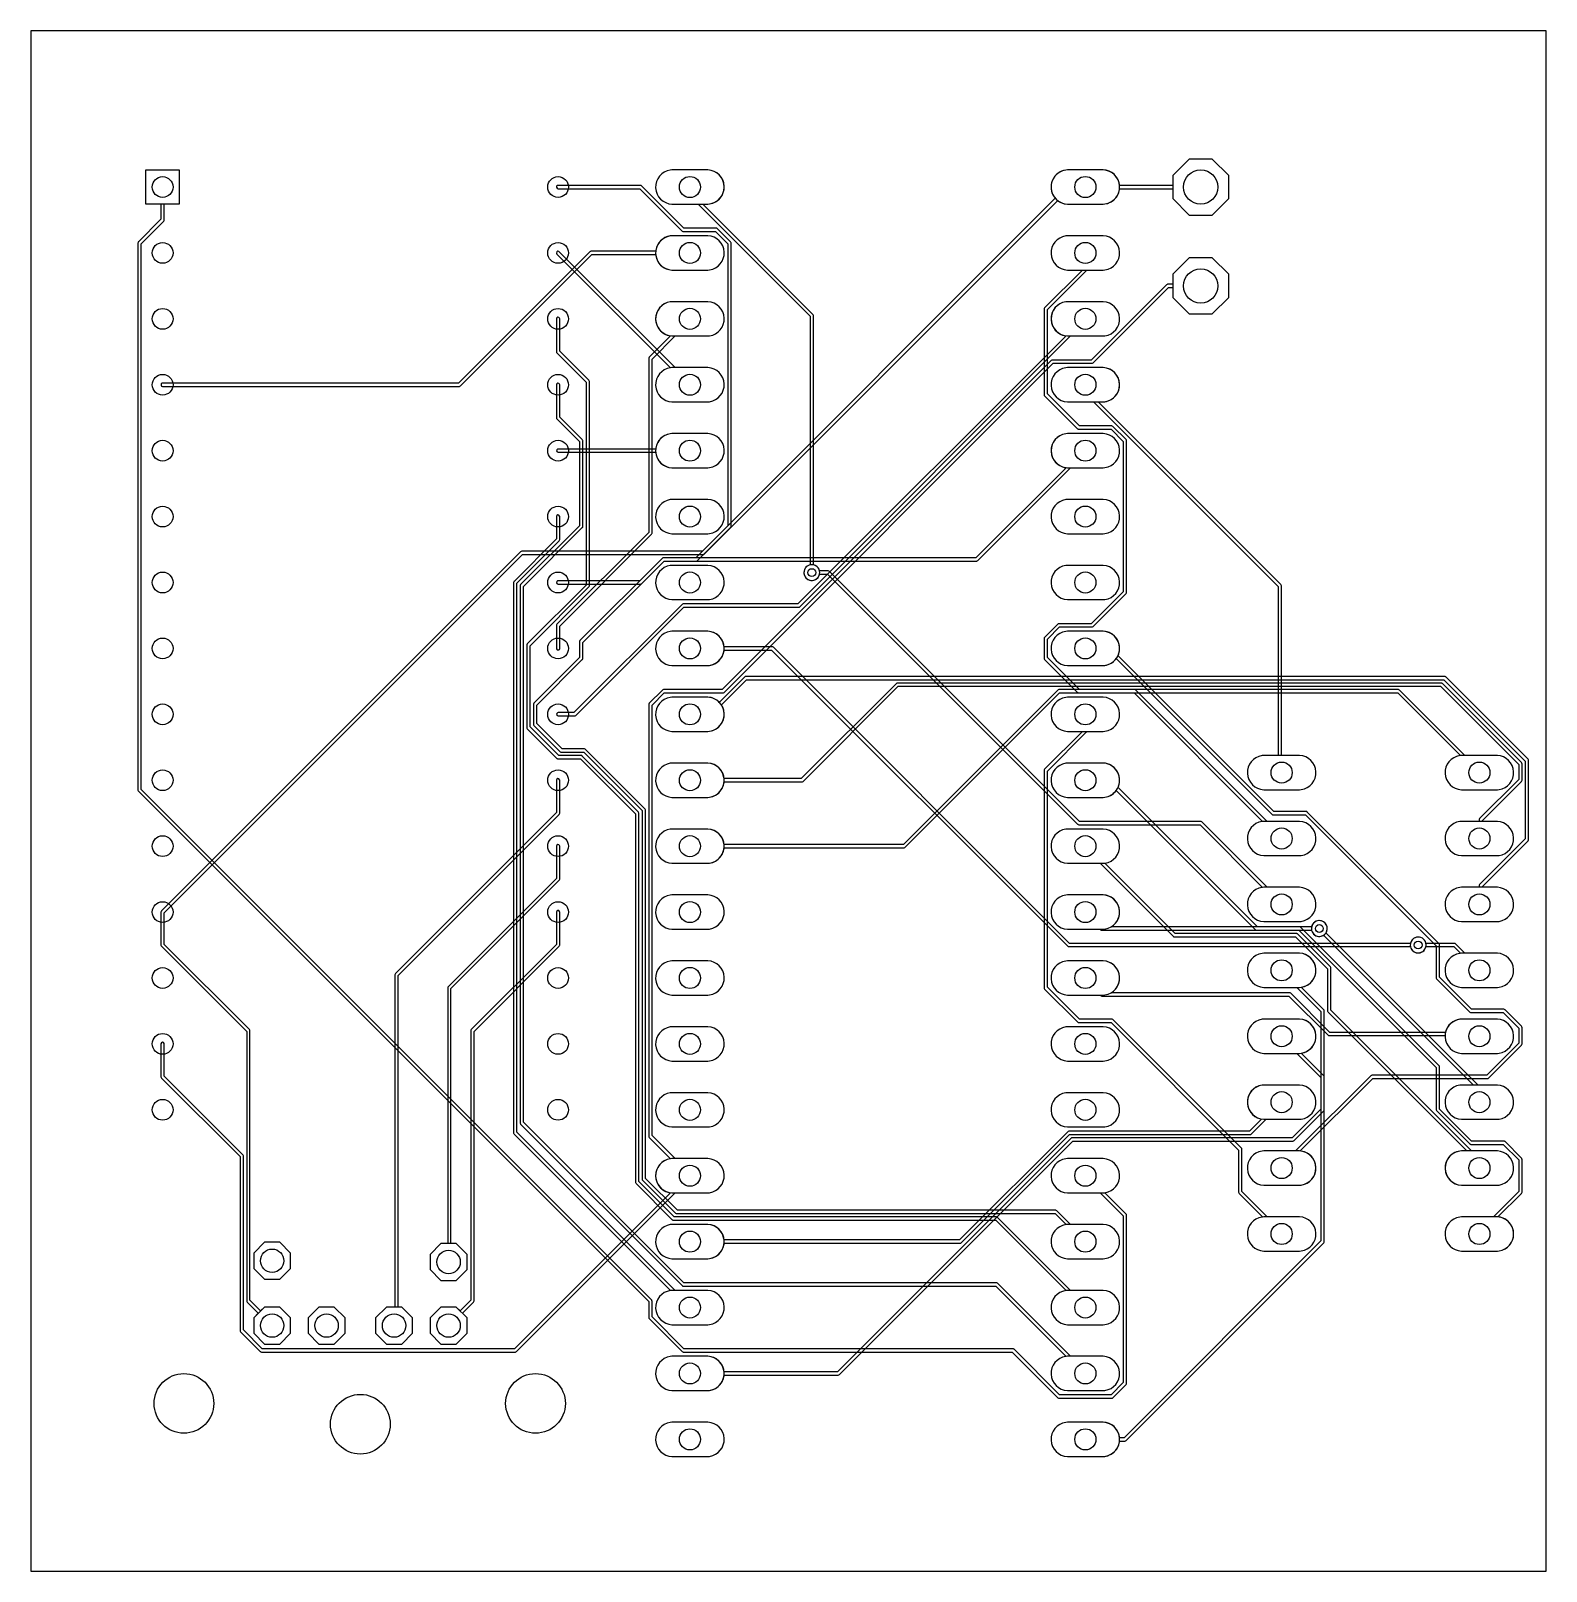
# Model space of a CAD drawing. Header units: millimetres. Extents: x -3.2 to 55.2, y -2.5 to 56.8.
import ezdxf

# ---------------------------------------------------------------- set-up
doc = ezdxf.new("R2010")
doc.units = ezdxf.units.MM

msp = doc.modelspace()

# ---------------------------------------------------------------- linework, layer by layer
at = {"layer": '16_copper'}
for points in [[(42.989, 50.353), (42.989, 51.247), (42.357, 51.88), (41.463, 51.88), (40.831, 51.247), (40.831, 50.353), (41.463, 49.721), (42.357, 49.721)], [(6.836, 9.13), (6.836, 9.72), (6.42, 10.136), (5.83, 10.136), (5.414, 9.72), (5.414, 9.13), (5.83, 8.714), (6.42, 8.714)], [(13.636, 9.08), (13.636, 9.67), (13.22, 10.086), (12.63, 10.086), (12.214, 9.67), (12.214, 9.08), (12.63, 8.664), (13.22, 8.664)], [(6.836, 6.63), (6.836, 7.22), (6.42, 7.636), (5.83, 7.636), (5.414, 7.22), (5.414, 6.63), (5.83, 6.214), (6.42, 6.214)], [(8.936, 6.63), (8.936, 7.22), (8.52, 7.636), (7.93, 7.636), (7.514, 7.22), (7.514, 6.63), (7.93, 6.214), (8.52, 6.214)], [(11.536, 6.63), (11.536, 7.22), (11.12, 7.636), (10.53, 7.636), (10.114, 7.22), (10.114, 6.63), (10.53, 6.214), (11.12, 6.214)], [(13.636, 6.63), (13.636, 7.22), (13.22, 7.636), (12.63, 7.636), (12.214, 7.22), (12.214, 6.63), (12.63, 6.214), (13.22, 6.214)]]:
    msp.add_lwpolyline(points, close=True, dxfattribs=at)
for points in [[(38.486, 4.128, 0.178713), (38.526, 4.146), (39.034, 4.654), (39.037, 4.658, 0.17873), (39.053, 4.699), (39.053, 11.176), (39.052, 11.181, 0.178713), (39.034, 11.221), (38.21, 12.045), (38.222, 12.046, 0.906346), (38.158, 13.36), (36.772, 13.36), (36.708, 13.354, 0.906346), (36.772, 12.04), (38.036, 12.04), (38.925, 11.15), (38.925, 4.725), (38.455, 4.255), (36.475, 4.255), (34.716, 6.014), (34.712, 6.017, 0.17873), (34.671, 6.033), (21.997, 6.033), (20.765, 7.265), (20.765, 7.874), (20.764, 7.879, 0.178713), (20.746, 7.919), (1.08, 27.585), (1.08, 48.615), (1.95, 49.485), (1.953, 49.489, 0.17873), (1.969, 49.53), (1.969, 50.146), (2.559, 50.146), (2.559, 51.454), (1.251, 51.454), (1.251, 50.146), (1.842, 50.146), (1.842, 49.556), (0.971, 48.686), (0.968, 48.682, 0.17873), (0.953, 48.641), (0.953, 27.559), (0.953, 27.554, 0.178713), (0.971, 27.514), (20.637, 7.848), (20.637, 7.239), (20.638, 7.234, 0.178713), (20.656, 7.194), (21.926, 5.924), (21.93, 5.921, 0.17873), (21.971, 5.905), (34.645, 5.905), (36.404, 4.146), (36.408, 4.143, 0.17873), (36.449, 4.128), (38.481, 4.128)], [(26.995, 35.644, 0.788334), (26.995, 36.238), (26.988, 36.24), (26.988, 45.847), (26.987, 45.852, 0.178713), (26.969, 45.892), (22.721, 50.14), (22.918, 50.14, 0.952079), (22.918, 51.46), (21.532, 51.46), (21.468, 51.454, 0.906346), (21.532, 50.14), (22.542, 50.14), (26.861, 45.821), (26.861, 36.24), (26.853, 36.238, 0.924388), (26.948, 35.636)], [(38.222, 50.146, 0.906346), (38.158, 51.46), (36.772, 51.46), (36.708, 51.454, 0.906346), (36.772, 50.14), (38.158, 50.14)], [(38.222, 9.506, 0.906346), (38.158, 10.82), (36.894, 10.82), (36.367, 11.348), (36.363, 11.351, 0.17873), (36.322, 11.367), (21.743, 11.367), (20.511, 12.599), (20.511, 26.797), (20.51, 26.802, 0.178713), (20.492, 26.842), (18.206, 29.128), (18.202, 29.131, 0.17873), (18.161, 29.146), (17.298, 29.146), (16.32, 30.125), (16.32, 30.835), (18.079, 32.594), (18.082, 32.598, 0.17873), (18.098, 32.639), (18.098, 33.248), (21.235, 36.386), (22.479, 36.386), (22.484, 36.386, 0.178713), (22.524, 36.404), (23.794, 37.674), (23.797, 37.678, 0.17873), (23.812, 37.719), (23.812, 48.641), (23.812, 48.646, 0.178713), (23.794, 48.686), (23.286, 49.194), (23.282, 49.197, 0.17873), (23.241, 49.213), (21.997, 49.213), (20.365, 50.845), (20.361, 50.848, 0.17873), (20.32, 50.864), (17.145, 50.864), (17.125, 50.86, 0.854129), (17.145, 50.736), (20.294, 50.736), (21.926, 49.104), (21.93, 49.101, 0.17873), (21.971, 49.086), (23.215, 49.086), (23.686, 48.615), (23.686, 37.745), (22.453, 36.513), (21.209, 36.513), (21.204, 36.512, 0.178713), (21.164, 36.494), (17.989, 33.319), (17.986, 33.315, 0.17873), (17.971, 33.274), (17.971, 32.665), (16.211, 30.906), (16.208, 30.902, 0.17873), (16.192, 30.861), (16.192, 30.099), (16.193, 30.094, 0.178713), (16.211, 30.054), (17.227, 29.038), (17.231, 29.035, 0.17873), (17.272, 29.02), (18.135, 29.02), (20.384, 26.771), (20.384, 12.573), (20.384, 12.568, 0.178713), (20.402, 12.528), (21.672, 11.258), (21.676, 11.255, 0.17873), (21.717, 11.24), (36.296, 11.24), (36.72, 10.815), (36.708, 10.814, 0.906346), (36.772, 9.5), (38.158, 9.5)], [(13.34, 43.117, 0.178713), (13.38, 43.135), (18.441, 48.197), (20.907, 48.197), (20.911, 48.163, 0.357805), (21.532, 47.6), (22.918, 47.6), (22.982, 47.606, 0.906346), (22.918, 48.92), (21.532, 48.92), (21.468, 48.914, 0.330355), (20.911, 48.357), (20.907, 48.324), (18.415, 48.324), (18.41, 48.323, 0.178713), (18.37, 48.305), (13.309, 43.244), (1.905, 43.244), (1.885, 43.24, 0.854129), (1.905, 43.117), (13.335, 43.117)], [(38.222, 47.606, 0.906346), (38.158, 48.92), (36.772, 48.92), (36.708, 48.914, 0.906346), (36.772, 47.6), (38.158, 47.6)], [(22.982, 12.046, 0.906346), (22.918, 13.36), (21.654, 13.36), (20.765, 14.25), (20.765, 30.835), (21.235, 31.306), (23.495, 31.306), (23.5, 31.306, 0.178713), (23.54, 31.324), (36.221, 44.006), (37.719, 44.006), (37.724, 44.006, 0.178713), (37.764, 44.024), (40.666, 46.927), (40.831, 46.927), (40.831, 46.543), (41.463, 45.91), (42.357, 45.91), (42.989, 46.543), (42.989, 47.437), (42.357, 48.07), (41.463, 48.07), (40.831, 47.437), (40.831, 47.053), (40.64, 47.053), (40.635, 47.053, 0.178713), (40.595, 47.035), (37.693, 44.133), (36.195, 44.133), (36.19, 44.132, 0.178713), (36.15, 44.114), (23.469, 31.433), (21.209, 31.433), (21.204, 31.432, 0.178713), (21.164, 31.414), (20.656, 30.906), (20.653, 30.902, 0.17873), (20.637, 30.861), (20.637, 14.224), (20.638, 14.219, 0.178713), (20.656, 14.179), (21.48, 13.355), (21.468, 13.354, 0.906346), (21.532, 12.04), (22.918, 12.04)], [(17.785, 30.417, 0.178713), (17.825, 30.435), (21.997, 34.608), (26.416, 34.608), (26.421, 34.608, 0.178713), (26.461, 34.626), (36.894, 45.06), (38.158, 45.06), (38.222, 45.066, 0.906346), (38.158, 46.38), (36.772, 46.38), (36.708, 46.374, 0.862605), (36.708, 45.066), (36.72, 45.065), (26.39, 34.735), (21.971, 34.735), (21.966, 34.734, 0.178713), (21.926, 34.716), (17.754, 30.544), (17.145, 30.544), (17.125, 30.54, 0.854129), (17.145, 30.417), (17.78, 30.417)], [(17.165, 32.96, 0.325097), (17.209, 33.02), (17.209, 33.883), (20.746, 37.42), (20.749, 37.424, 0.17873), (20.765, 37.465), (20.765, 44.17), (21.654, 45.06), (22.918, 45.06), (22.982, 45.066, 0.906346), (22.918, 46.38), (21.532, 46.38), (21.468, 46.374, 0.862605), (21.468, 45.066), (21.48, 45.065), (20.656, 44.241), (20.653, 44.237, 0.17873), (20.637, 44.196), (20.637, 37.491), (17.1, 33.954), (17.097, 33.95, 0.17873), (17.082, 33.909), (17.082, 33.02), (17.085, 33, 0.324801), (17.145, 32.956)], [(38.222, 6.966, 0.906346), (38.158, 8.28), (36.894, 8.28), (34.081, 11.094), (34.077, 11.097, 0.17873), (34.036, 11.113), (21.616, 11.113), (20.257, 12.472), (20.257, 26.67), (20.256, 26.675, 0.178713), (20.238, 26.715), (18.079, 28.874), (18.075, 28.877, 0.17873), (18.034, 28.893), (17.171, 28.893), (16.066, 29.998), (16.066, 33.121), (18.333, 35.388), (18.336, 35.392, 0.17873), (18.352, 35.433), (18.352, 43.307), (18.351, 43.312, 0.178713), (18.333, 43.352), (17.209, 44.476), (17.209, 45.72), (17.205, 45.74, 0.854129), (17.082, 45.72), (17.082, 44.45), (17.082, 44.445, 0.178713), (17.1, 44.405), (18.225, 43.281), (18.225, 35.459), (15.957, 33.192), (15.954, 33.188, 0.17873), (15.939, 33.147), (15.939, 29.972), (15.939, 29.967, 0.178713), (15.957, 29.927), (17.1, 28.784), (17.104, 28.781, 0.17873), (17.145, 28.766), (18.008, 28.766), (20.13, 26.644), (20.13, 12.446), (20.13, 12.441, 0.178713), (20.148, 12.401), (21.545, 11.004), (21.549, 11.001, 0.17873), (21.59, 10.986), (34.01, 10.986), (36.72, 8.275), (36.708, 8.274, 0.906346), (36.772, 6.96), (38.158, 6.96)], [(22.982, 42.526, 0.906346), (22.918, 43.84), (21.532, 43.84), (21.468, 43.834, 0.906346), (21.532, 42.52), (22.918, 42.52)], [(38.222, 42.526, 0.906346), (38.158, 43.84), (36.772, 43.84), (36.708, 43.834, 0.906346), (36.772, 42.52), (38.158, 42.52)], [(38.222, 4.426, 0.906346), (38.158, 5.74), (36.894, 5.74), (34.081, 8.554), (34.077, 8.557, 0.17873), (34.036, 8.572), (21.997, 8.572), (15.812, 14.758), (15.812, 35.407), (18.079, 37.674), (18.082, 37.678, 0.17873), (18.098, 37.719), (18.098, 41.021), (18.097, 41.026, 0.178713), (18.079, 41.066), (17.209, 41.936), (17.209, 43.18), (17.205, 43.2, 0.854129), (17.082, 43.18), (17.082, 41.91), (17.082, 41.905, 0.178713), (17.1, 41.865), (17.971, 40.995), (17.971, 37.745), (15.703, 35.478), (15.7, 35.474, 0.17873), (15.684, 35.433), (15.684, 14.732), (15.685, 14.727, 0.178713), (15.703, 14.687), (21.926, 8.464), (21.93, 8.461, 0.17873), (21.971, 8.446), (34.01, 8.446), (36.72, 5.735), (36.708, 5.734, 0.906346), (36.772, 4.42), (38.158, 4.42)], [(22.982, 39.986, 0.906346), (22.918, 41.3), (21.532, 41.3), (21.468, 41.294, 0.906346), (21.532, 39.98), (22.918, 39.98)], [(38.222, 39.986, 0.906346), (38.158, 41.3), (36.772, 41.3), (36.708, 41.294, 0.906346), (36.772, 39.98), (38.158, 39.98)], [(22.982, 37.446, 0.906346), (22.918, 38.76), (21.532, 38.76), (21.468, 38.754, 0.906346), (21.532, 37.44), (22.918, 37.44)], [(38.222, 37.446, 0.906346), (38.158, 38.76), (36.772, 38.76), (36.708, 38.754, 0.906346), (36.772, 37.44), (38.158, 37.44)], [(22.982, 6.966, 0.906346), (22.918, 8.28), (21.654, 8.28), (15.558, 14.377), (15.558, 35.534), (17.19, 37.166), (17.193, 37.17, 0.17873), (17.209, 37.211), (17.209, 38.1), (17.205, 38.12, 0.854129), (17.082, 38.1), (17.082, 37.237), (15.449, 35.605), (15.446, 35.601, 0.17873), (15.431, 35.56), (15.431, 14.351), (15.431, 14.346, 0.178713), (15.449, 14.306), (21.48, 8.275), (21.468, 8.274, 0.906346), (21.532, 6.96), (22.918, 6.96)], [(22.982, 34.906, 0.906346), (22.918, 36.22), (21.532, 36.22), (21.468, 36.214, 0.906346), (21.532, 34.9), (22.918, 34.9)], [(38.222, 34.906, 0.906346), (38.158, 36.22), (36.772, 36.22), (36.708, 36.214, 0.906346), (36.772, 34.9), (38.158, 34.9)], [(22.982, 32.366, 0.906346), (22.918, 33.68), (21.532, 33.68), (21.468, 33.674, 0.906346), (21.532, 32.36), (22.918, 32.36)], [(38.222, 32.366, 0.906346), (38.158, 33.68), (36.772, 33.68), (36.708, 33.674, 0.906346), (36.772, 32.36), (38.158, 32.36)], [(53.407, 22.501, 0.906346), (53.343, 23.815), (52.769, 23.815), (52.769, 23.85), (54.528, 25.609), (54.531, 25.613, 0.17873), (54.547, 25.654), (54.547, 28.702), (54.546, 28.707, 0.178713), (54.528, 28.747), (51.353, 31.922), (51.349, 31.925, 0.17873), (51.308, 31.941), (24.384, 31.941), (24.379, 31.94, 0.178713), (24.339, 31.922), (23.358, 30.941), (23.329, 30.97, 0.173516), (22.918, 31.14), (21.532, 31.14), (21.468, 31.134, 0.906346), (21.532, 29.82), (22.918, 29.82), (22.982, 29.826, 0.53451), (23.453, 30.82), (23.438, 30.841), (24.41, 31.814), (51.282, 31.814), (54.419, 28.676), (54.419, 25.68), (52.66, 23.921), (52.657, 23.917, 0.17873), (52.642, 23.876), (52.642, 23.815), (51.957, 23.815), (51.893, 23.809, 0.906346), (51.957, 22.495), (53.343, 22.495)], [(53.407, 25.041, 0.906346), (53.343, 26.355), (52.769, 26.355), (52.769, 26.39), (54.274, 27.895), (54.277, 27.899, 0.17873), (54.293, 27.94), (54.293, 28.575), (54.292, 28.58, 0.178713), (54.274, 28.62), (51.226, 31.668), (51.222, 31.671, 0.17873), (51.181, 31.687), (30.226, 31.687), (30.221, 31.686, 0.178713), (30.181, 31.668), (26.517, 28.004), (23.543, 28.004), (23.539, 28.037, 0.357805), (22.918, 28.6), (21.532, 28.6), (21.468, 28.594, 0.906346), (21.532, 27.28), (22.918, 27.28), (22.982, 27.286, 0.330355), (23.539, 27.843), (23.543, 27.877), (26.543, 27.877), (26.548, 27.877, 0.178713), (26.588, 27.895), (30.252, 31.559), (51.155, 31.559), (54.166, 28.549), (54.166, 27.966), (52.66, 26.461), (52.657, 26.457, 0.17873), (52.642, 26.416), (52.642, 26.355), (51.957, 26.355), (51.893, 26.349, 0.906346), (51.957, 25.035), (53.343, 25.035)], [(22.982, 24.746, 0.330355), (23.539, 25.303), (23.543, 25.337), (30.48, 25.337), (30.485, 25.337, 0.178713), (30.525, 25.355), (36.475, 31.306), (49.504, 31.306), (51.918, 28.892), (51.893, 28.889, 0.906346), (51.957, 27.575), (53.343, 27.575), (53.407, 27.581, 0.906346), (53.343, 28.895), (52.093, 28.895), (49.575, 31.414), (49.571, 31.417, 0.17873), (49.53, 31.433), (36.449, 31.433), (36.444, 31.432, 0.178713), (36.404, 31.414), (30.454, 25.463), (23.543, 25.463), (23.539, 25.497, 0.357805), (22.918, 26.06), (21.532, 26.06), (21.468, 26.054, 0.906346), (21.532, 24.74), (22.918, 24.74)], [(45.787, 9.801, 0.906346), (45.723, 11.115), (44.473, 11.115), (43.498, 12.091), (43.498, 13.716), (43.497, 13.721, 0.178713), (43.479, 13.761), (38.526, 18.714), (38.522, 18.717, 0.17873), (38.481, 18.733), (37.237, 18.733), (36.005, 19.965), (36.005, 28.295), (37.51, 29.8), (37.513, 29.804, 0.059094), (37.522, 29.816), (37.523, 29.82), (38.158, 29.82), (38.222, 29.826, 0.906346), (38.158, 31.14), (36.772, 31.14), (36.708, 31.134, 0.906346), (36.772, 29.82), (37.35, 29.82), (35.896, 28.366), (35.893, 28.362, 0.17873), (35.878, 28.321), (35.878, 19.939), (35.878, 19.934, 0.178713), (35.896, 19.894), (37.166, 18.624), (37.17, 18.621, 0.17873), (37.211, 18.605), (38.455, 18.605), (43.37, 13.69), (43.37, 12.065), (43.371, 12.06, 0.178713), (43.389, 12.02), (44.298, 11.112), (44.273, 11.109, 0.906346), (44.337, 9.795), (45.723, 9.795)], [(53.407, 9.801, 0.862605), (53.407, 11.109), (53.367, 11.113), (54.274, 12.02), (54.277, 12.024, 0.17873), (54.293, 12.065), (54.293, 13.335), (54.292, 13.34, 0.178713), (54.274, 13.38), (53.639, 14.015), (53.635, 14.018, 0.17873), (53.594, 14.034), (52.35, 14.034), (51.117, 15.266), (51.117, 16.891), (51.117, 16.896, 0.178713), (51.099, 16.936), (45.765, 22.27), (45.761, 22.273, 0.17873), (45.72, 22.289), (44.095, 22.289), (38.724, 27.66), (38.748, 27.717, 0.503357), (38.158, 28.6), (36.772, 28.6), (36.708, 28.594, 0.906346), (36.772, 27.28), (38.158, 27.28), (38.222, 27.286, 0.198912), (38.656, 27.546), (38.657, 27.547), (44.024, 22.18), (44.028, 22.177, 0.17873), (44.069, 22.162), (45.694, 22.162), (50.991, 16.865), (50.991, 15.24), (50.991, 15.235, 0.178713), (51.009, 15.195), (52.279, 13.925), (52.283, 13.922, 0.17873), (52.324, 13.907), (53.568, 13.907), (54.166, 13.309), (54.166, 12.091), (53.19, 11.115), (51.957, 11.115), (51.893, 11.109, 0.906346), (51.957, 9.795), (53.343, 9.795)], [(45.787, 27.581, 0.906346), (45.723, 28.895), (44.337, 28.895), (44.273, 28.889, 0.906346), (44.337, 27.575), (45.723, 27.575)], [(45.787, 25.041, 0.906346), (45.723, 26.355), (44.337, 26.355), (44.273, 26.349, 0.906346), (44.337, 25.035), (45.723, 25.035)], [(53.407, 12.341, 0.906346), (53.343, 13.655), (52.347, 13.655), (46.927, 19.076), (46.927, 20.701), (46.926, 20.706, 0.178713), (46.908, 20.746), (45.638, 22.016), (45.634, 22.019, 0.17873), (45.593, 22.035), (40.92, 22.035), (38.21, 24.745), (38.222, 24.746, 0.906346), (38.158, 26.06), (36.772, 26.06), (36.708, 26.054, 0.906346), (36.772, 24.74), (38.036, 24.74), (40.849, 21.926), (40.853, 21.923, 0.17873), (40.894, 21.908), (45.567, 21.908), (46.8, 20.675), (46.8, 19.05), (46.8, 19.045, 0.178713), (46.818, 19.005), (52.168, 13.655), (51.957, 13.655, 0.952079), (51.957, 12.335), (53.343, 12.335)], [(45.787, 22.501, 0.906346), (45.723, 23.815), (44.337, 23.815), (44.273, 23.809, 0.906346), (44.337, 22.495), (45.723, 22.495)], [(22.982, 22.206, 0.906346), (22.918, 23.52), (21.532, 23.52), (21.468, 23.514, 0.906346), (21.532, 22.2), (22.918, 22.2)], [(38.222, 22.206, 0.906346), (38.158, 23.52), (36.772, 23.52), (36.708, 23.514, 0.906346), (36.772, 22.2), (38.158, 22.2)], [(53.407, 14.881, 0.906346), (53.343, 16.195), (52.601, 16.195), (46.738, 22.059), (46.743, 22.065, 1), (46.221, 22.385), (46.2, 22.342, 0.726544), (46.642, 21.964), (46.648, 21.969), (52.422, 16.195), (51.957, 16.195), (51.893, 16.189, 0.906346), (51.957, 14.875), (53.343, 14.875)], [(53.407, 19.961, 0.906346), (53.343, 21.275), (52.093, 21.275), (51.734, 21.635), (51.73, 21.638, 0.17873), (51.689, 21.654), (50.591, 21.654), (50.589, 21.661, 1), (49.995, 21.519), (50.01, 21.473, 0.72654), (50.589, 21.519), (50.591, 21.527), (51.663, 21.527), (51.918, 21.272), (51.893, 21.269, 0.906346), (51.957, 19.955), (53.343, 19.955)], [(22.982, 19.666, 0.906346), (22.918, 20.98), (21.532, 20.98), (21.468, 20.974, 0.906346), (21.532, 19.66), (22.918, 19.66)], [(38.222, 1.886, 0.330355), (38.779, 2.443), (38.783, 2.477), (38.989, 2.477), (38.994, 2.477, 0.178713), (39.034, 2.495), (46.654, 10.115), (46.657, 10.119, 0.17873), (46.672, 10.16), (46.672, 19.05), (46.672, 19.055, 0.178713), (46.654, 19.095), (45.788, 19.961), (45.851, 19.974, 0.862607), (45.723, 21.275), (44.337, 21.275), (44.273, 21.269, 0.906346), (44.337, 19.955), (45.615, 19.955), (46.546, 19.024), (46.546, 10.186), (38.963, 2.603), (38.783, 2.603), (38.779, 2.637, 0.357805), (38.158, 3.2), (36.772, 3.2), (36.708, 3.194, 0.906346), (36.772, 1.88), (38.158, 1.88)], [(38.222, 19.666, 0.906346), (38.158, 20.98), (36.772, 20.98), (36.708, 20.974, 0.906346), (36.772, 19.66), (38.158, 19.66)], [(22.982, 17.126, 0.906346), (22.918, 18.44), (21.532, 18.44), (21.468, 18.434, 0.906346), (21.532, 17.12), (22.918, 17.12)], [(38.222, 17.126, 0.906346), (38.158, 18.44), (36.772, 18.44), (36.708, 18.434, 0.906346), (36.772, 17.12), (38.158, 17.12)], [(45.787, 17.421, 0.906346), (45.723, 18.735), (44.337, 18.735), (44.273, 18.729, 0.906346), (44.337, 17.415), (45.723, 17.415)], [(53.407, 17.421, 0.906346), (53.343, 18.735), (51.957, 18.735), (51.893, 18.729, 0.906346), (51.957, 17.415), (53.343, 17.415)], [(45.787, 14.881, 0.906346), (45.723, 16.195), (44.337, 16.195), (44.273, 16.189, 0.906346), (44.337, 14.875), (45.723, 14.875)], [(22.982, 14.586, 0.906346), (22.918, 15.9), (21.532, 15.9), (21.468, 15.894, 0.906346), (21.532, 14.58), (22.918, 14.58)], [(38.222, 14.586, 0.906346), (38.158, 15.9), (36.772, 15.9), (36.708, 15.894, 0.906346), (36.772, 14.58), (38.158, 14.58)], [(45.787, 12.341, 0.906346), (45.723, 13.655), (44.337, 13.655), (44.273, 13.649, 0.906346), (44.337, 12.335), (45.723, 12.335)], [(22.982, 9.506, 0.906346), (22.918, 10.82), (21.532, 10.82), (21.468, 10.814, 0.906346), (21.532, 9.5), (22.918, 9.5)], [(22.982, 4.426, 0.906346), (22.918, 5.74), (21.532, 5.74), (21.468, 5.734, 0.906346), (21.532, 4.42), (22.918, 4.42)], [(22.982, 1.886, 0.906346), (22.918, 3.2), (21.532, 3.2), (21.468, 3.194, 0.906346), (21.532, 1.88), (22.918, 1.88)]]:
    msp.add_lwpolyline(points, format="xyb", close=True, dxfattribs=at)
at = {"layer": '1_copper'}
for points in [[(6.836, 6.63), (6.836, 7.22), (6.42, 7.636), (5.83, 7.636), (5.683, 7.488), (5.271, 7.9), (5.271, 18.288), (5.27, 18.293, 0.178713), (5.252, 18.333), (1.969, 21.616), (1.969, 22.834), (15.774, 36.64), (22.733, 36.64), (22.738, 36.64, 0.178713), (22.778, 36.658), (36.399, 50.279), (36.411, 50.269, 0.148336), (36.772, 50.14), (38.158, 50.14), (38.222, 50.146, 0.330355), (38.779, 50.703), (38.783, 50.736), (40.831, 50.736), (40.831, 50.353), (41.463, 49.721), (42.357, 49.721), (42.989, 50.353), (42.989, 51.247), (42.357, 51.88), (41.463, 51.88), (40.831, 51.247), (40.831, 50.864), (38.783, 50.864), (38.779, 50.897, 0.357805), (38.158, 51.46), (36.772, 51.46), (36.708, 51.454, 0.566493), (36.274, 50.406), (36.306, 50.366), (22.707, 36.767), (15.748, 36.767), (15.743, 36.766, 0.178713), (15.703, 36.748), (1.86, 22.905), (1.857, 22.901, 0.17873), (1.842, 22.86), (1.842, 21.59), (1.842, 21.585, 0.178713), (1.86, 21.545), (5.144, 18.262), (5.144, 7.874), (5.144, 7.869, 0.178713), (5.162, 7.829), (5.593, 7.398), (5.414, 7.22), (5.414, 6.63), (5.83, 6.214), (6.42, 6.214)], [(22.982, 50.146, 0.906346), (22.918, 51.46), (21.532, 51.46), (21.468, 51.454, 0.906346), (21.532, 50.14), (22.918, 50.14)], [(22.982, 47.606, 0.906346), (22.918, 48.92), (21.532, 48.92), (21.468, 48.914, 0.906346), (21.532, 47.6), (22.918, 47.6)], [(45.787, 25.041, 0.906346), (45.723, 26.355), (44.473, 26.355), (39.415, 31.414), (39.411, 31.417, 0.17873), (39.37, 31.433), (37.237, 31.433), (36.005, 32.665), (36.005, 33.375), (36.475, 33.846), (37.719, 33.846), (37.724, 33.846, 0.178713), (37.764, 33.864), (39.034, 35.134), (39.037, 35.138, 0.17873), (39.053, 35.179), (39.053, 41.021), (39.052, 41.026, 0.178713), (39.034, 41.066), (38.526, 41.574), (38.522, 41.577, 0.17873), (38.481, 41.593), (37.237, 41.593), (36.005, 42.825), (36.005, 46.075), (37.51, 47.58), (37.513, 47.584, 0.059094), (37.522, 47.596), (37.523, 47.6), (38.158, 47.6), (38.222, 47.606, 0.906346), (38.158, 48.92), (36.772, 48.92), (36.708, 48.914, 0.906346), (36.772, 47.6), (37.35, 47.6), (35.896, 46.146), (35.893, 46.142, 0.17873), (35.878, 46.101), (35.878, 42.799), (35.878, 42.794, 0.178713), (35.896, 42.754), (37.166, 41.484), (37.17, 41.481, 0.17873), (37.211, 41.465), (38.455, 41.465), (38.925, 40.995), (38.925, 35.205), (37.693, 33.973), (36.449, 33.973), (36.444, 33.972, 0.178713), (36.404, 33.954), (35.896, 33.446), (35.893, 33.442, 0.17873), (35.878, 33.401), (35.878, 32.639), (35.878, 32.634, 0.178713), (35.896, 32.594), (37.166, 31.324), (37.17, 31.321, 0.17873), (37.211, 31.306), (39.344, 31.306), (44.298, 26.352), (44.273, 26.349, 0.906346), (44.337, 25.035), (45.723, 25.035)], [(22.982, 42.526, 0.906346), (22.918, 43.84), (21.654, 43.84), (17.19, 48.305), (17.174, 48.317, 0.854129), (17.1, 48.215), (21.48, 43.835), (21.468, 43.834, 0.906346), (21.532, 42.52), (22.918, 42.52)], [(22.982, 45.066, 0.906346), (22.918, 46.38), (21.532, 46.38), (21.468, 46.374, 0.906346), (21.532, 45.06), (22.918, 45.06)], [(38.222, 45.066, 0.906346), (38.158, 46.38), (36.772, 46.38), (36.708, 46.374, 0.906346), (36.772, 45.06), (38.158, 45.06)], [(45.787, 27.581, 0.906346), (45.723, 28.895), (45.022, 28.895), (45.022, 35.433), (45.021, 35.438, 0.178713), (45.003, 35.478), (37.961, 42.52), (38.158, 42.52, 0.952079), (38.158, 43.84), (36.772, 43.84), (36.708, 43.834, 0.906346), (36.772, 42.52), (37.782, 42.52), (44.895, 35.407), (44.895, 28.895), (44.337, 28.895), (44.273, 28.889, 0.906346), (44.337, 27.575), (45.723, 27.575)], [(20.325, 35.497, 0.178713), (20.365, 35.515), (21.235, 36.386), (33.274, 36.386), (33.279, 36.386, 0.178713), (33.319, 36.404), (36.894, 39.98), (38.158, 39.98), (38.222, 39.986, 0.906346), (38.158, 41.3), (36.772, 41.3), (36.708, 41.294, 0.862605), (36.708, 39.986), (36.72, 39.985), (33.248, 36.513), (21.209, 36.513), (21.204, 36.512, 0.178713), (21.164, 36.494), (20.294, 35.623), (17.145, 35.623), (17.125, 35.62, 0.854129), (17.145, 35.497), (20.32, 35.497)], [(22.982, 39.986, 0.906346), (22.918, 41.3), (21.532, 41.3), (21.468, 41.294, 0.330355), (20.911, 40.737), (20.907, 40.704), (17.145, 40.704), (17.125, 40.7, 0.854129), (17.145, 40.577), (20.907, 40.577), (20.911, 40.543, 0.357805), (21.532, 39.98), (22.918, 39.98)], [(22.982, 37.446, 0.906346), (22.918, 38.76), (21.532, 38.76), (21.468, 38.754, 0.906346), (21.532, 37.44), (22.918, 37.44)], [(38.222, 37.446, 0.906346), (38.158, 38.76), (36.772, 38.76), (36.708, 38.754, 0.906346), (36.772, 37.44), (38.158, 37.44)], [(22.982, 34.906, 0.906346), (22.918, 36.22), (21.532, 36.22), (21.468, 36.214, 0.906346), (21.532, 34.9), (22.918, 34.9)], [(45.787, 22.501, 0.906346), (45.723, 23.815), (44.473, 23.815), (41.955, 26.334), (41.951, 26.337, 0.17873), (41.91, 26.353), (37.237, 26.353), (27.604, 35.986), (27.6, 35.989, 0.17873), (27.559, 36.005), (27.223, 36.005), (27.221, 36.012, 1), (26.627, 35.87), (26.642, 35.824, 0.72654), (27.221, 35.87), (27.223, 35.878), (27.533, 35.878), (37.166, 26.244), (37.17, 26.241, 0.17873), (37.211, 26.226), (41.884, 26.226), (44.298, 23.812), (44.273, 23.809, 0.906346), (44.337, 22.495), (45.723, 22.495)], [(38.222, 34.906, 0.906346), (38.158, 36.22), (36.772, 36.22), (36.708, 36.214, 0.906346), (36.772, 34.9), (38.158, 34.9)], [(50.363, 21.293, 1), (50.221, 21.887), (50.175, 21.872, 0.240077), (49.995, 21.661), (49.993, 21.654), (36.856, 21.654), (25.445, 33.065), (25.441, 33.068, 0.17873), (25.4, 33.084), (23.543, 33.084), (23.539, 33.117, 0.357805), (22.918, 33.68), (21.532, 33.68), (21.468, 33.674, 0.906346), (21.532, 32.36), (22.918, 32.36), (22.982, 32.366, 0.330355), (23.539, 32.923), (23.543, 32.956), (25.374, 32.956), (36.785, 21.545), (36.789, 21.542, 0.17873), (36.83, 21.527), (49.993, 21.527), (49.995, 21.519, 0.368918), (50.316, 21.285)], [(45.787, 12.341, 0.862605), (45.787, 13.649), (45.747, 13.653), (48.54, 16.447), (52.959, 16.447), (52.964, 16.447, 0.178713), (53.004, 16.465), (54.274, 17.735), (54.277, 17.739, 0.17873), (54.293, 17.78), (54.293, 18.415), (54.292, 18.42, 0.178713), (54.274, 18.46), (53.639, 19.095), (53.635, 19.098, 0.17873), (53.594, 19.114), (52.35, 19.114), (51.117, 20.346), (51.117, 21.59), (51.117, 21.595, 0.178713), (51.099, 21.635), (46.019, 26.715), (46.015, 26.718, 0.17873), (45.974, 26.734), (44.73, 26.734), (38.724, 32.74), (38.748, 32.797, 0.503357), (38.158, 33.68), (36.772, 33.68), (36.708, 33.674, 0.906346), (36.772, 32.36), (38.158, 32.36), (38.222, 32.366, 0.198912), (38.656, 32.626), (38.657, 32.627), (44.659, 26.625), (44.663, 26.622, 0.17873), (44.704, 26.607), (45.948, 26.607), (50.991, 21.564), (50.991, 20.32), (50.991, 20.315, 0.178713), (51.009, 20.275), (52.279, 19.005), (52.283, 19.002, 0.17873), (52.324, 18.986), (53.568, 18.986), (54.166, 18.389), (54.166, 17.806), (52.933, 16.573), (48.514, 16.573), (48.509, 16.573, 0.178713), (48.469, 16.555), (45.57, 13.655), (44.337, 13.655), (44.273, 13.649, 0.906346), (44.337, 12.335), (45.723, 12.335)], [(22.982, 29.826, 0.906346), (22.918, 31.14), (21.532, 31.14), (21.468, 31.134, 0.906346), (21.532, 29.82), (22.918, 29.82)], [(38.222, 29.826, 0.906346), (38.158, 31.14), (36.772, 31.14), (36.708, 31.134, 0.906346), (36.772, 29.82), (38.158, 29.82)], [(22.982, 27.286, 0.906346), (22.918, 28.6), (21.532, 28.6), (21.468, 28.594, 0.906346), (21.532, 27.28), (22.918, 27.28)], [(38.222, 27.286, 0.906346), (38.158, 28.6), (36.772, 28.6), (36.708, 28.594, 0.906346), (36.772, 27.28), (38.158, 27.28)], [(53.407, 27.581, 0.906346), (53.343, 28.895), (51.957, 28.895), (51.893, 28.889, 0.906346), (51.957, 27.575), (53.343, 27.575)], [(11.536, 6.63), (11.536, 7.22), (11.12, 7.636), (10.986, 7.636), (10.986, 20.421), (17.19, 26.625), (17.193, 26.629, 0.17873), (17.209, 26.67), (17.209, 27.94), (17.205, 27.96, 0.854129), (17.082, 27.94), (17.082, 26.696), (10.877, 20.492), (10.874, 20.488, 0.17873), (10.859, 20.447), (10.859, 7.636), (10.53, 7.636), (10.114, 7.22), (10.114, 6.63), (10.53, 6.214), (11.12, 6.214)], [(53.407, 25.041, 0.906346), (53.343, 26.355), (51.957, 26.355), (51.893, 26.349, 0.906346), (51.957, 25.035), (53.343, 25.035)], [(22.982, 24.746, 0.906346), (22.918, 26.06), (21.532, 26.06), (21.468, 26.054, 0.906346), (21.532, 24.74), (22.918, 24.74)], [(38.222, 24.746, 0.906346), (38.158, 26.06), (36.772, 26.06), (36.708, 26.054, 0.906346), (36.772, 24.74), (38.158, 24.74)], [(13.636, 9.08), (13.636, 9.67), (13.22, 10.086), (13.018, 10.086), (13.018, 19.913), (17.19, 24.085), (17.193, 24.089, 0.17873), (17.209, 24.13), (17.209, 25.4), (17.205, 25.42, 0.854129), (17.082, 25.4), (17.082, 24.156), (12.909, 19.984), (12.906, 19.98, 0.17873), (12.891, 19.939), (12.891, 10.086), (12.63, 10.086), (12.214, 9.67), (12.214, 9.08), (12.63, 8.664), (13.22, 8.664)], [(53.407, 22.501, 0.906346), (53.343, 23.815), (51.957, 23.815), (51.893, 23.809, 0.906346), (51.957, 22.495), (53.343, 22.495)], [(22.982, 22.206, 0.906346), (22.918, 23.52), (21.532, 23.52), (21.468, 23.514, 0.906346), (21.532, 22.2), (22.918, 22.2)], [(46.553, 21.928, 1), (46.411, 22.522), (46.365, 22.507, 0.240077), (46.185, 22.296), (46.183, 22.289), (38.457, 22.289), (38.465, 22.293, 0.741651), (38.158, 23.52), (36.772, 23.52), (36.708, 23.514, 0.906346), (36.772, 22.2), (38.036, 22.2), (38.055, 22.18, 0.198912), (38.1, 22.162), (46.183, 22.162), (46.185, 22.154, 0.368918), (46.506, 21.92)], [(13.636, 6.63), (13.636, 7.22), (13.457, 7.398), (13.888, 7.829), (13.891, 7.833, 0.17873), (13.907, 7.874), (13.907, 18.262), (17.19, 21.545), (17.193, 21.549, 0.17873), (17.209, 21.59), (17.209, 22.86), (17.205, 22.88, 0.854129), (17.082, 22.86), (17.082, 21.616), (13.798, 18.333), (13.795, 18.329, 0.17873), (13.78, 18.288), (13.78, 7.9), (13.367, 7.488), (13.22, 7.636), (12.63, 7.636), (12.214, 7.22), (12.214, 6.63), (12.63, 6.214), (13.22, 6.214)], [(22.982, 19.666, 0.906346), (22.918, 20.98), (21.532, 20.98), (21.468, 20.974, 0.906346), (21.532, 19.66), (22.918, 19.66)], [(53.407, 17.421, 0.906346), (53.343, 18.735), (51.957, 18.735), (51.893, 18.729, 0.303347), (51.348, 18.236), (51.346, 18.225), (46.889, 18.225), (45.384, 19.73), (45.38, 19.733, 0.17873), (45.339, 19.748), (38.457, 19.748), (38.465, 19.753, 0.741651), (38.158, 20.98), (36.772, 20.98), (36.708, 20.974, 0.906346), (36.772, 19.66), (38.036, 19.66), (38.055, 19.64, 0.198912), (38.1, 19.622), (45.313, 19.622), (46.818, 18.116), (46.822, 18.113, 0.17873), (46.863, 18.098), (51.329, 18.098), (51.329, 18.043, 0.385742), (51.957, 17.415), (53.343, 17.415)], [(45.787, 19.961, 0.906346), (45.723, 21.275), (44.337, 21.275), (44.273, 21.269, 0.906346), (44.337, 19.955), (45.723, 19.955)], [(53.407, 19.961, 0.906346), (53.343, 21.275), (51.957, 21.275), (51.893, 21.269, 0.906346), (51.957, 19.955), (53.343, 19.955)], [(22.982, 4.426, 0.330355), (23.539, 4.983), (23.543, 5.017), (27.94, 5.017), (27.945, 5.017, 0.178713), (27.985, 5.035), (36.983, 14.034), (45.466, 14.034), (45.471, 14.034, 0.178713), (45.511, 14.052), (46.654, 15.195), (46.657, 15.199, 0.17873), (46.672, 15.24), (46.672, 16.51), (46.672, 16.515, 0.178713), (46.654, 16.555), (45.788, 17.421), (45.851, 17.434, 0.862607), (45.723, 18.735), (44.337, 18.735), (44.273, 18.729, 0.906346), (44.337, 17.415), (45.615, 17.415), (46.546, 16.484), (46.546, 15.266), (45.44, 14.161), (36.957, 14.161), (36.952, 14.16, 0.178713), (36.912, 14.142), (27.914, 5.144), (23.543, 5.144), (23.539, 5.177, 0.357805), (22.918, 5.74), (21.532, 5.74), (21.468, 5.734, 0.906346), (21.532, 4.42), (22.918, 4.42)], [(22.982, 17.126, 0.906346), (22.918, 18.44), (21.532, 18.44), (21.468, 18.434, 0.906346), (21.532, 17.12), (22.918, 17.12)], [(38.222, 17.126, 0.906346), (38.158, 18.44), (36.772, 18.44), (36.708, 18.434, 0.906346), (36.772, 17.12), (38.158, 17.12)], [(15.499, 5.906, 0.178713), (15.539, 5.924), (21.654, 12.04), (22.918, 12.04), (22.982, 12.046, 0.906346), (22.918, 13.36), (21.532, 13.36), (21.468, 13.354, 0.862605), (21.468, 12.046), (21.48, 12.045), (15.468, 6.033), (5.741, 6.033), (5.017, 6.757), (5.017, 13.462), (5.016, 13.467, 0.178713), (4.998, 13.507), (1.969, 16.536), (1.969, 17.78), (1.965, 17.8, 0.854129), (1.842, 17.78), (1.842, 16.51), (1.842, 16.505, 0.178713), (1.86, 16.465), (4.889, 13.436), (4.889, 6.731), (4.89, 6.726, 0.178713), (4.908, 6.686), (5.67, 5.924), (5.674, 5.921, 0.17873), (5.715, 5.905), (15.494, 5.905)], [(22.982, 9.506, 0.330355), (23.539, 10.063), (23.543, 10.097), (32.639, 10.097), (32.644, 10.097, 0.178713), (32.684, 10.115), (36.856, 14.288), (43.815, 14.288), (43.82, 14.288, 0.178713), (43.86, 14.306), (44.428, 14.875), (45.723, 14.875), (45.787, 14.881, 0.906346), (45.723, 16.195), (44.337, 16.195), (44.273, 16.189, 0.820679), (44.209, 14.894), (44.258, 14.884), (43.789, 14.415), (36.83, 14.415), (36.825, 14.414, 0.178713), (36.785, 14.396), (32.613, 10.224), (23.543, 10.224), (23.539, 10.257, 0.357805), (22.918, 10.82), (21.532, 10.82), (21.468, 10.814, 0.906346), (21.532, 9.5), (22.918, 9.5)], [(53.407, 14.881, 0.906346), (53.343, 16.195), (51.957, 16.195), (51.893, 16.189, 0.906346), (51.957, 14.875), (53.343, 14.875)], [(22.982, 14.586, 0.906346), (22.918, 15.9), (21.532, 15.9), (21.468, 15.894, 0.906346), (21.532, 14.58), (22.918, 14.58)], [(38.222, 14.586, 0.906346), (38.158, 15.9), (36.772, 15.9), (36.708, 15.894, 0.906346), (36.772, 14.58), (38.158, 14.58)], [(53.407, 12.341, 0.906346), (53.343, 13.655), (51.957, 13.655), (51.893, 13.649, 0.906346), (51.957, 12.335), (53.343, 12.335)], [(38.222, 12.046, 0.906346), (38.158, 13.36), (36.772, 13.36), (36.708, 13.354, 0.906346), (36.772, 12.04), (38.158, 12.04)], [(38.222, 9.506, 0.906346), (38.158, 10.82), (36.772, 10.82), (36.708, 10.814, 0.906346), (36.772, 9.5), (38.158, 9.5)], [(45.787, 9.801, 0.906346), (45.723, 11.115), (44.337, 11.115), (44.273, 11.109, 0.906346), (44.337, 9.795), (45.723, 9.795)], [(53.407, 9.801, 0.906346), (53.343, 11.115), (51.957, 11.115), (51.893, 11.109, 0.906346), (51.957, 9.795), (53.343, 9.795)], [(22.982, 6.966, 0.906346), (22.918, 8.28), (21.532, 8.28), (21.468, 8.274, 0.906346), (21.532, 6.96), (22.918, 6.96)], [(38.222, 6.966, 0.906346), (38.158, 8.28), (36.772, 8.28), (36.708, 8.274, 0.906346), (36.772, 6.96), (38.158, 6.96)], [(38.222, 4.426, 0.906346), (38.158, 5.74), (36.772, 5.74), (36.708, 5.734, 0.906346), (36.772, 4.42), (38.158, 4.42)], [(22.982, 1.886, 0.906346), (22.918, 3.2), (21.532, 3.2), (21.468, 3.194, 0.906346), (21.532, 1.88), (22.918, 1.88)], [(38.222, 1.886, 0.906346), (38.158, 3.2), (36.772, 3.2), (36.708, 3.194, 0.906346), (36.772, 1.88), (38.158, 1.88)]]:
    msp.add_lwpolyline(points, format="xyb", close=True, dxfattribs=at)
for points in [[(2.559, 51.454), (1.251, 51.454), (1.251, 50.146), (2.559, 50.146)], [(42.989, 46.543), (42.989, 47.437), (42.357, 48.07), (41.463, 48.07), (40.831, 47.437), (40.831, 46.543), (41.463, 45.91), (42.357, 45.91)], [(6.836, 9.13), (6.836, 9.72), (6.42, 10.136), (5.83, 10.136), (5.414, 9.72), (5.414, 9.13), (5.83, 8.714), (6.42, 8.714)], [(8.936, 6.63), (8.936, 7.22), (8.52, 7.636), (7.93, 7.636), (7.514, 7.22), (7.514, 6.63), (7.93, 6.214), (8.52, 6.214)]]:
    msp.add_lwpolyline(points, close=True, dxfattribs=at)
at = {"layer": 'drills_PTH'}
for centre, radius in [((1.905, 50.8), 0.4), ((17.145, 50.8), 0.4), ((22.225, 50.8), 0.406), ((37.465, 50.8), 0.406), ((41.91, 50.8), 0.66), ((1.905, 48.26), 0.4), ((17.145, 48.26), 0.4), ((22.225, 48.26), 0.406), ((37.465, 48.26), 0.406), ((41.91, 46.99), 0.66), ((1.905, 45.72), 0.4), ((17.145, 45.72), 0.4), ((22.225, 45.72), 0.406), ((37.465, 45.72), 0.406), ((1.905, 43.18), 0.4), ((17.145, 43.18), 0.4), ((22.225, 43.18), 0.406), ((37.465, 43.18), 0.406), ((1.905, 40.64), 0.4), ((17.145, 40.64), 0.4), ((22.225, 40.64), 0.406), ((37.465, 40.64), 0.406), ((1.905, 38.1), 0.4), ((17.145, 38.1), 0.4), ((22.225, 38.1), 0.406), ((37.465, 38.1), 0.406), ((1.905, 35.56), 0.4), ((17.145, 35.56), 0.4), ((22.225, 35.56), 0.406), ((37.465, 35.56), 0.406), ((1.905, 33.02), 0.4), ((17.145, 33.02), 0.4), ((22.225, 33.02), 0.406), ((37.465, 33.02), 0.406), ((1.905, 30.48), 0.4), ((17.145, 30.48), 0.4), ((22.225, 30.48), 0.406), ((37.465, 30.48), 0.406), ((45.03, 28.235), 0.406), ((52.65, 28.235), 0.406), ((1.905, 27.94), 0.4), ((17.145, 27.94), 0.4), ((22.225, 27.94), 0.406), ((37.465, 27.94), 0.406), ((1.905, 25.4), 0.4), ((17.145, 25.4), 0.4), ((22.225, 25.4), 0.406), ((37.465, 25.4), 0.406), ((45.03, 25.695), 0.406), ((52.65, 25.695), 0.406), ((1.905, 22.86), 0.4), ((17.145, 22.86), 0.4), ((22.225, 22.86), 0.406), ((37.465, 22.86), 0.406), ((45.03, 23.155), 0.406), ((52.65, 23.155), 0.406), ((45.03, 20.615), 0.406), ((52.65, 20.615), 0.406), ((1.905, 20.32), 0.4), ((17.145, 20.32), 0.4), ((22.225, 20.32), 0.406), ((37.465, 20.32), 0.406), ((45.03, 18.075), 0.406), ((52.65, 18.075), 0.406), ((1.905, 17.78), 0.4), ((17.145, 17.78), 0.4), ((22.225, 17.78), 0.406), ((37.465, 17.78), 0.406), ((1.905, 15.24), 0.4), ((17.145, 15.24), 0.4), ((22.225, 15.24), 0.406), ((37.465, 15.24), 0.406), ((45.03, 15.535), 0.406), ((52.65, 15.535), 0.406), ((22.225, 12.7), 0.406), ((37.465, 12.7), 0.406), ((45.03, 12.995), 0.406), ((52.65, 12.995), 0.406), ((45.03, 10.455), 0.406), ((52.65, 10.455), 0.406), ((22.225, 10.16), 0.406), ((37.465, 10.16), 0.406), ((6.125, 9.425), 0.45), ((12.925, 9.375), 0.45), ((22.225, 7.62), 0.406), ((37.465, 7.62), 0.406), ((6.125, 6.925), 0.45), ((8.225, 6.925), 0.45), ((10.825, 6.925), 0.45), ((12.925, 6.925), 0.45), ((22.225, 5.08), 0.406), ((37.465, 5.08), 0.406), ((2.725, 3.925), 1.15), ((16.275, 3.925), 1.15), ((9.525, 3.125), 1.15), ((22.225, 2.54), 0.406), ((37.465, 2.54), 0.406)]:
    msp.add_circle(centre, radius, dxfattribs=at)
at = {"layer": 'drills_via_1_16'}
for centre in [(26.924, 35.941), (46.482, 22.225), (50.292, 21.59)]:
    msp.add_circle(centre, 0.152, dxfattribs=at)
at = {"layer": 'outline'}
msp.add_lwpolyline([(-3.175, -2.54), (55.225, -2.54), (55.225, 56.82), (-3.175, 56.82), (-3.175, -2.54)], close=True, dxfattribs=at)

doc.saveas('drawing.dxf')
